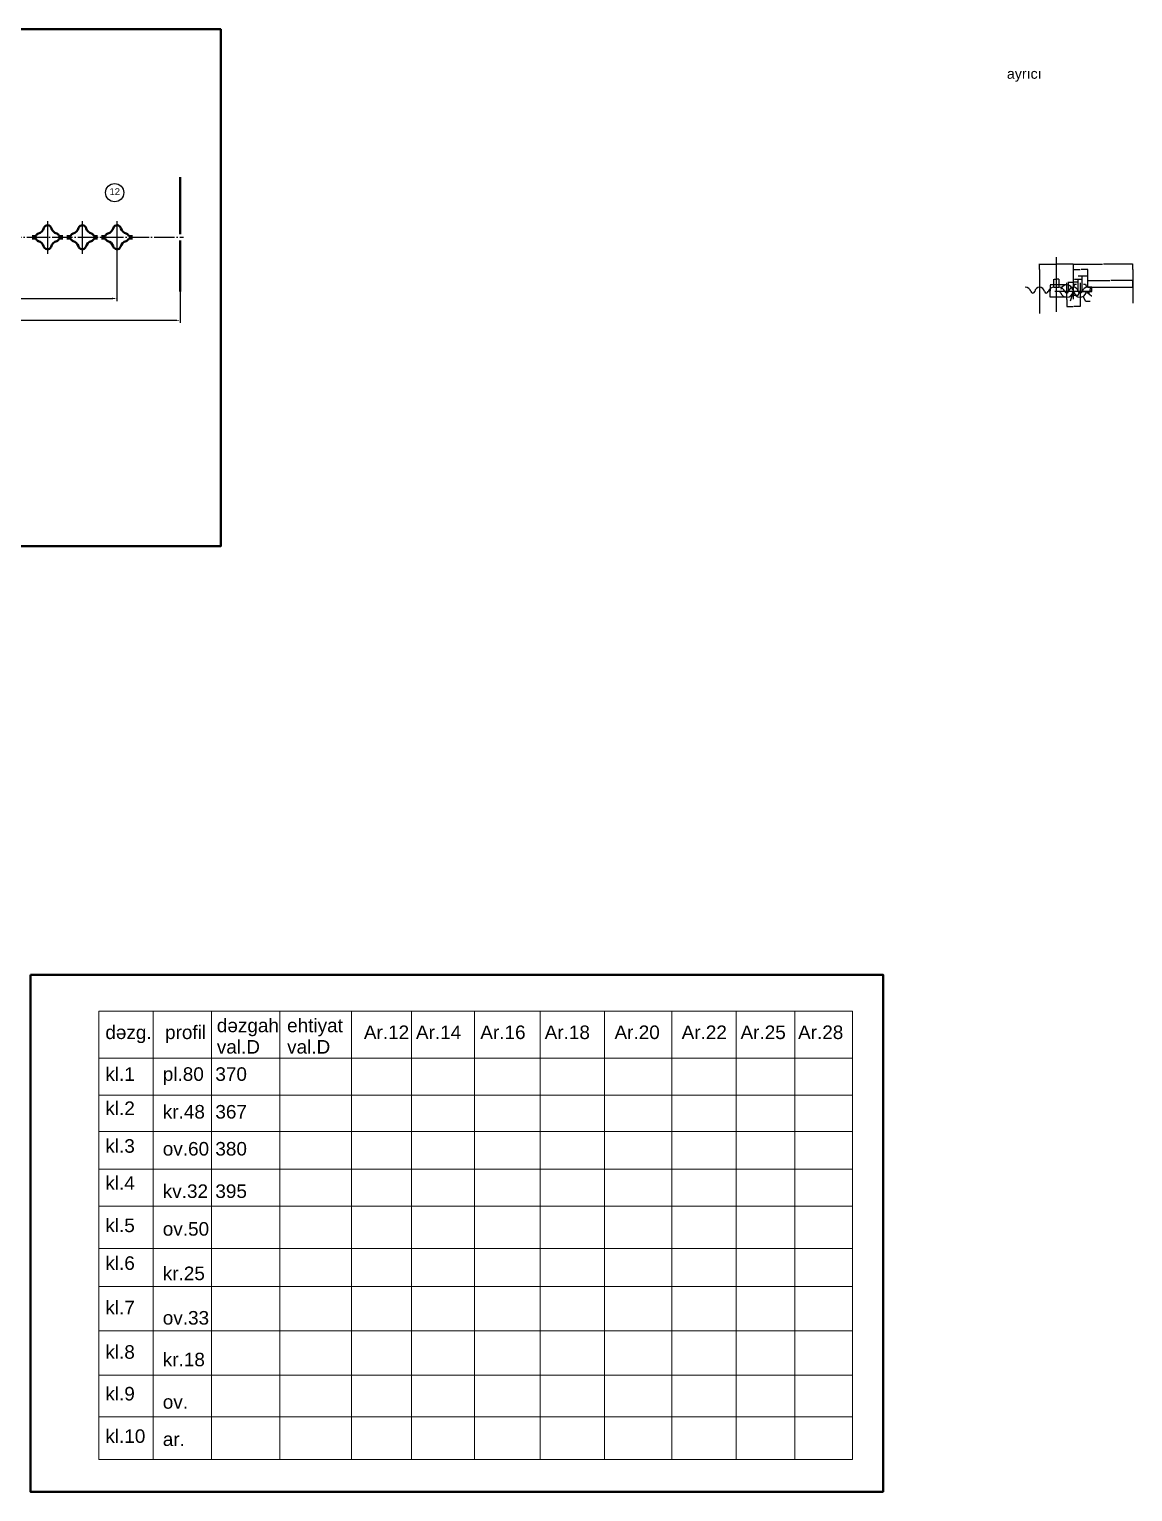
# Model space of a CAD drawing. Header units: millimetres. Extents: x 1526 to 31626, y -4643 to 9189.
# Drawn here: x 10636 to 11939, y -2613 to -886 of the extents above; entities that cross this region are included whole.
import ezdxf

# ---------------------------------------------------------------- set-up
doc = ezdxf.new("R2010")
doc.units = ezdxf.units.MM
doc.linetypes.add('ACAD_ISO04W100', pattern=[30, 24, -3, 0, -3])
for name, color, linetype, lineweight in [('Main', 1, 'Continuous', 40), ('Quota', 3, 'Continuous', 40), ('осевые', 1, 'ACAD_ISO04W100', 25), ('тонкая', 7, 'Continuous', 20), ('тонкий', 7, 'Continuous', 20)]:
    doc.layers.add(name, color=color, linetype=linetype, lineweight=lineweight)
doc.layers.add('осевая', color=4, linetype='Continuous')
doc.styles.add('s1v4', font='arial.ttf', dxfattribs={"height": 4})
doc.styles.add('s4v4', font='arial.ttf', dxfattribs={"height": 16})
doc.styles.get("Standard").update_dxf_attribs({"font": 'arial.ttf'})
doc.dimstyles.new('s2v4', dxfattribs={"dimtxt": 8, "dimasz": 6, "dimexe": 3, "dimexo": 0, "dimgap": 1.5, "dimtad": 1, "dimtxsty": 'Standard', "dimcen": 2.5, "dimadec": 0, "dimazin": 0, "dimtfac": 1, "dimtmove": 0, "dimatfit": 3, "dimfxl": 1, "dimarcsym": 0})
doc.dimstyles.get("Standard").update_dxf_attribs({"dimtxt": 0.18, "dimasz": 0.18, "dimexe": 0.18, "dimexo": 0.0625, "dimgap": 0.09, "dimtad": 0, "dimtih": 1, "dimtoh": 1, "dimdec": 4, "dimzin": 0, "dimdsep": 46, "dimtxsty": 'Standard', "dimcen": 0.09, "dimadec": 0, "dimazin": 0, "dimtfac": 1, "dimtdec": 4, "dimtofl": 0, "dimtmove": 0, "dimatfit": 3, "dimfxl": 1, "dimtolj": 1, "dimtzin": 0, "dimarcsym": 0})

# ---------------------------------------------------------------- blocks, each defined once
blk = doc.blocks.new('*D1527')
at = {"layer": 'Defpoints', "color": 0, "transparency": 16777216}
for p in [(10739.9, -1151.4), (10288.9, -1203.2), (10739.9, -1203.9)]:
    blk.add_point(p, dxfattribs=at)
at = {"layer": 'тонкий', "color": 0, "lineweight": -2, "transparency": 16777216}
for p, q in [((10739.9, -1151.4), (10739.9, -1206.9)), ((10288.9, -1203.2), (10288.9, -1206.9)), ((10294.9, -1203.9), (10733.9, -1203.9))]:
    blk.add_line(p, q, dxfattribs=at)
at = {"layer": 'тонкий', "color": 0, "transparency": 16777216}
for points in [[(10294.9, -1202.9), (10294.9, -1204.9), (10288.9, -1203.9)], [(10733.9, -1202.9), (10733.9, -1204.9), (10739.9, -1203.9)]]:
    blk.add_solid(points, dxfattribs=at)
at = {"layer": 'тонкий', "color": 0, "transparency": 16777216, "insert": (10514.4, -1198.3), "char_height": 8, "attachment_point": 5}
blk.add_mtext('11x41=451', dxfattribs=at)
blk = doc.blocks.new('*D1528')
at = {"layer": 'Defpoints', "color": 0, "transparency": 16777216}
for p in [(10214.4, -1206.9), (10814.4, -1195.6), (10214.4, -1229.7)]:
    blk.add_point(p, dxfattribs=at)
at = {"layer": 'тонкий', "color": 0, "lineweight": -2, "transparency": 16777216}
for p, q in [((10214.4, -1206.9), (10214.4, -1232.7)), ((10814.4, -1195.6), (10814.4, -1232.7)), ((10808.4, -1229.7), (10220.4, -1229.7))]:
    blk.add_line(p, q, dxfattribs=at)
at = {"layer": 'тонкий', "color": 0, "transparency": 16777216}
for points in [[(10220.4, -1228.7), (10220.4, -1230.7), (10214.4, -1229.7)], [(10808.4, -1228.7), (10808.4, -1230.7), (10814.4, -1229.7)]]:
    blk.add_solid(points, dxfattribs=at)
at = {"layer": 'тонкий', "color": 0, "transparency": 16777216, "insert": (10514.4, -1224.1), "char_height": 8, "attachment_point": 5}
blk.add_mtext('600', dxfattribs=at)
blk = doc.blocks.new('*D1534')
at = {"color": 0, "lineweight": -2, "transparency": 16777216}
for p, q in [((11860.8, -1187.8), (11841.5, -1187.8)), ((11841.6, -1188), (11841.6, -1195)), ((11860.8, -1202.4), (11841.5, -1202.4)), ((11841.6, -1202.3), (11841.6, -1195.3))]:
    blk.add_line(p, q, dxfattribs=at)
at = {"color": 0, "transparency": 16777216}
for points in [[(11841.6, -1188), (11841.7, -1188), (11841.6, -1187.8)], [(11841.6, -1202.3), (11841.7, -1202.3), (11841.6, -1202.4)]]:
    blk.add_solid(points, dxfattribs=at)
at = {"layer": 'Defpoints', "color": 0, "transparency": 16777216}
for p in [(11860.9, -1187.8), (11841.6, -1202.4), (11860.9, -1202.4)]:
    blk.add_point(p, dxfattribs=at)
at = {"color": 0, "transparency": 16777216, "insert": (11841.6, -1195.1), "char_height": 0.18, "attachment_point": 5}
blk.add_mtext('\\A1;14.6000', dxfattribs=at)
blk = doc.blocks.new('*D1535')
at = {"color": 0, "lineweight": -2, "transparency": 16777216}
for p, q in [((11876.8, -1195.1), (11877, -1195.1)), ((11876.9, -1195.2), (11876.9, -1195)), ((11883.5, -1207.5), (11880.4, -1201.7)), ((11888.7, -1207.5), (11883.5, -1207.5))]:
    blk.add_line(p, q, dxfattribs=at)
at = {"color": 0, "transparency": 16777216}
blk.add_solid([(11880.4, -1201.7), (11880.4, -1201.8), (11880.3, -1201.6)], dxfattribs=at)
at = {"layer": 'Defpoints', "color": 0, "transparency": 16777216}
for p in [(11876.9, -1195.1), (11880.3, -1201.6)]:
    blk.add_point(p, dxfattribs=at)
at = {"color": 0, "transparency": 16777216, "insert": (11889.3, -1207.5), "char_height": 0.18, "attachment_point": 5}
blk.add_mtext('\\A1;R7.3000', dxfattribs=at)
blk = doc.blocks.new('*D1536')
at = {"color": 0, "lineweight": -2, "transparency": 16777216}
for p, q in [((11890.2, -1201), (11884.4, -1196.5)), ((11890.4, -1201), (11890.2, -1201))]:
    blk.add_line(p, q, dxfattribs=at)
at = {"color": 0, "transparency": 16777216}
blk.add_solid([(11884.4, -1196.5), (11884.4, -1196.6), (11884.2, -1196.4)], dxfattribs=at)
at = {"layer": 'Defpoints', "color": 0, "transparency": 16777216}
for p in [(11884.2, -1196.4), (11885.8, -1197.6)]:
    blk.add_point(p, dxfattribs=at)
at = {"color": 0, "transparency": 16777216, "insert": (11891, -1201), "char_height": 0.18, "attachment_point": 5}
blk.add_mtext('\\A1;R2.0000', dxfattribs=at)
blk = doc.blocks.new('*D1537')
at = {"color": 0, "lineweight": -2, "transparency": 16777216}
for p, q in [((11865.3, -1206.5), (11865.4, -1206.5)), ((11865.4, -1206.5), (11869.1, -1195.9))]:
    blk.add_line(p, q, dxfattribs=at)
at = {"color": 0, "transparency": 16777216}
blk.add_solid([(11869.1, -1195.9), (11869.1, -1195.9), (11869.1, -1195.7)], dxfattribs=at)
at = {"layer": 'Defpoints', "color": 0, "transparency": 16777216}
for p in [(11868.9, -1196.5), (11869.1, -1195.7)]:
    blk.add_point(p, dxfattribs=at)
at = {"color": 0, "transparency": 16777216, "insert": (11864.7, -1206.5), "char_height": 0.18, "attachment_point": 5}
blk.add_mtext('\\A1;R0.8100', dxfattribs=at)
blk = doc.blocks.new('*D1538')
at = {"color": 0, "lineweight": -2, "transparency": 16777216}
for p, q in [((11879.1, -1177.4), (11874.3, -1177.4)), ((11879.1, -1195.7), (11879.1, -1177.3)), ((11885.7, -1177.4), (11879.3, -1177.4)), ((11885.8, -1190.6), (11885.8, -1177.3))]:
    blk.add_line(p, q, dxfattribs=at)
at = {"color": 0, "transparency": 16777216}
for points in [[(11879.3, -1177.4), (11879.3, -1177.5), (11879.1, -1177.4)], [(11885.7, -1177.4), (11885.7, -1177.5), (11885.8, -1177.4)]]:
    blk.add_solid(points, dxfattribs=at)
at = {"layer": 'Defpoints', "color": 0, "transparency": 16777216}
for p in [(11879.1, -1177.4), (11885.8, -1190.6), (11879.1, -1195.8)]:
    blk.add_point(p, dxfattribs=at)
at = {"color": 0, "transparency": 16777216, "insert": (11873.8, -1177.4), "char_height": 0.18, "attachment_point": 5}
blk.add_mtext('\\A1;6.7423', dxfattribs=at)
blk = doc.blocks.new('*D1539')
at = {"color": 0, "lineweight": -2, "transparency": 16777216}
for p, q in [((11885.9, -1190.6), (11888.7, -1190.6)), ((11888.5, -1190.8), (11888.5, -1193)), ((11879.2, -1195.8), (11888.7, -1195.8)), ((11888.5, -1195.6), (11888.5, -1193.4))]:
    blk.add_line(p, q, dxfattribs=at)
at = {"color": 0, "transparency": 16777216}
for points in [[(11888.4, -1190.8), (11888.5, -1190.8), (11888.5, -1190.6)], [(11888.4, -1195.6), (11888.5, -1195.6), (11888.5, -1195.8)]]:
    blk.add_solid(points, dxfattribs=at)
at = {"layer": 'Defpoints', "color": 0, "transparency": 16777216}
for p in [(11885.8, -1190.6), (11879.1, -1195.8), (11888.5, -1195.8)]:
    blk.add_point(p, dxfattribs=at)
at = {"color": 0, "transparency": 16777216, "insert": (11888.5, -1193.2), "char_height": 0.18, "attachment_point": 5}
blk.add_mtext('\\A1;5.1183', dxfattribs=at)
blk = doc.blocks.new('*D1540')
at = {"color": 0, "lineweight": -2, "transparency": 16777216}
for p, q in [((11874.6, -1181.4), (11870.1, -1181.4)), ((11874.6, -1195.5), (11874.6, -1181.2)), ((11878.9, -1181.4), (11874.8, -1181.4)), ((11879.1, -1195.7), (11879.1, -1181.2))]:
    blk.add_line(p, q, dxfattribs=at)
at = {"color": 0, "transparency": 16777216}
for points in [[(11874.8, -1181.4), (11874.8, -1181.4), (11874.6, -1181.4)], [(11878.9, -1181.4), (11878.9, -1181.4), (11879.1, -1181.4)]]:
    blk.add_solid(points, dxfattribs=at)
at = {"layer": 'Defpoints', "color": 0, "transparency": 16777216}
for p in [(11874.6, -1181.4), (11874.6, -1195.5), (11879.1, -1195.8)]:
    blk.add_point(p, dxfattribs=at)
at = {"color": 0, "transparency": 16777216, "insert": (11869.7, -1181.4), "char_height": 0.18, "attachment_point": 5}
blk.add_mtext('\\A1;4.4841', dxfattribs=at)
blk = doc.blocks.new('*D1541')
at = {"color": 0, "lineweight": -2, "transparency": 16777216}
for p, q in [((11874.7, -1195.5), (11887.4, -1195.5)), ((11879.2, -1195.8), (11887.4, -1195.8)), ((11887.2, -1198.5), (11887, -1198.5)), ((11887.2, -1195.3), (11887.2, -1195.2)), ((11887.2, -1195.9), (11887.2, -1198.5))]:
    blk.add_line(p, q, dxfattribs=at)
at = {"color": 0, "transparency": 16777216}
for points in [[(11887.1, -1195.3), (11887.2, -1195.3), (11887.2, -1195.5)], [(11887.1, -1195.9), (11887.2, -1195.9), (11887.2, -1195.8)]]:
    blk.add_solid(points, dxfattribs=at)
at = {"layer": 'Defpoints', "color": 0, "transparency": 16777216}
for p in [(11874.6, -1195.5), (11879.1, -1195.8), (11887.2, -1195.5)]:
    blk.add_point(p, dxfattribs=at)
at = {"color": 0, "transparency": 16777216, "insert": (11886.5, -1198.5), "char_height": 0.18, "attachment_point": 5}
blk.add_mtext('\\A1;0.2407', dxfattribs=at)
blk = doc.blocks.new('*D1542')
at = {"color": 0, "lineweight": -2, "transparency": 16777216}
for p, q in [((11863.2, -1195.5), (11863.2, -1184.3)), ((11863.3, -1184.5), (11868.4, -1184.5)), ((11874.4, -1184.5), (11869.4, -1184.5)), ((11874.6, -1195.5), (11874.6, -1184.3))]:
    blk.add_line(p, q, dxfattribs=at)
at = {"color": 0, "transparency": 16777216}
for points in [[(11863.3, -1184.4), (11863.3, -1184.5), (11863.2, -1184.5)], [(11874.4, -1184.4), (11874.4, -1184.5), (11874.6, -1184.5)]]:
    blk.add_solid(points, dxfattribs=at)
at = {"layer": 'Defpoints', "color": 0, "transparency": 16777216}
for p in [(11863.2, -1184.5), (11863.2, -1195.5), (11874.6, -1195.5)]:
    blk.add_point(p, dxfattribs=at)
at = {"color": 0, "transparency": 16777216, "insert": (11868.9, -1184.5), "char_height": 0.18, "attachment_point": 5}
blk.add_mtext('\\A1;11.4624', dxfattribs=at)
blk = doc.blocks.new('*D1543')
at = {"color": 0, "lineweight": -2, "transparency": 16777216}
for p, q in [((11868.9, -1185.5), (11868.9, -1169.6)), ((11869.1, -1169.7), (11876.8, -1169.7)), ((11885.7, -1169.7), (11877.9, -1169.7)), ((11885.8, -1190.6), (11885.8, -1169.6))]:
    blk.add_line(p, q, dxfattribs=at)
at = {"color": 0, "transparency": 16777216}
for points in [[(11869.1, -1169.7), (11869.1, -1169.8), (11868.9, -1169.7)], [(11885.7, -1169.7), (11885.7, -1169.8), (11885.8, -1169.7)]]:
    blk.add_solid(points, dxfattribs=at)
at = {"layer": 'Defpoints', "color": 0, "transparency": 16777216}
for p in [(11885.8, -1169.7), (11868.9, -1185.6), (11885.8, -1190.6)]:
    blk.add_point(p, dxfattribs=at)
at = {"color": 0, "transparency": 16777216, "insert": (11877.4, -1169.7), "char_height": 0.18, "attachment_point": 5}
blk.add_mtext('\\A1;16.9577', dxfattribs=at)
blk = doc.blocks.new('*D1544')
at = {"color": 0, "lineweight": -2, "transparency": 16777216}
for p, q in [((11880.9, -1186.8), (11883.3, -1186.8)), ((11883.3, -1186.8), (11884.2, -1190.6)), ((11885.7, -1197.6), (11885.9, -1197.6)), ((11885.8, -1197.7), (11885.8, -1197.5))]:
    blk.add_line(p, q, dxfattribs=at)
at = {"color": 0, "transparency": 16777216}
blk.add_solid([(11884.2, -1190.6), (11884.2, -1190.7), (11884.2, -1190.8)], dxfattribs=at)
at = {"layer": 'Defpoints', "color": 0, "transparency": 16777216}
for p in [(11884.2, -1190.8), (11885.8, -1197.6)]:
    blk.add_point(p, dxfattribs=at)
at = {"color": 0, "transparency": 16777216, "insert": (11880.4, -1186.8), "char_height": 0.18, "attachment_point": 5}
blk.add_mtext('\\A1;R7.0000', dxfattribs=at)
blk = doc.blocks.new('*D1545')
at = {"color": 0, "lineweight": -2, "transparency": 16777216}
for p, q in [((11869.2, -1199.9), (11874.4, -1199.9)), ((11874.4, -1199.9), (11875.7, -1197.3)), ((11876.8, -1195.1), (11877, -1195.1)), ((11876.9, -1195.2), (11876.9, -1195))]:
    blk.add_line(p, q, dxfattribs=at)
at = {"color": 0, "transparency": 16777216}
blk.add_solid([(11875.7, -1197.3), (11875.8, -1197.3), (11875.8, -1197.2)], dxfattribs=at)
at = {"layer": 'Defpoints', "color": 0, "transparency": 16777216}
for p in [(11875.8, -1197.2), (11876.9, -1195.1)]:
    blk.add_point(p, dxfattribs=at)
at = {"color": 0, "transparency": 16777216, "insert": (11868.6, -1199.9), "char_height": 0.18, "attachment_point": 5}
blk.add_mtext('\\A1;R2.3000', dxfattribs=at)
blk = doc.blocks.new('*D1546')
at = {"color": 0, "lineweight": -2, "transparency": 16777216}
for p, q in [((11869.9, -1187.3), (11869.5, -1190.5)), ((11872.3, -1187.3), (11869.9, -1187.3)), ((11868.8, -1196.5), (11869, -1196.5)), ((11868.9, -1196.6), (11868.9, -1196.4))]:
    blk.add_line(p, q, dxfattribs=at)
at = {"color": 0, "transparency": 16777216}
blk.add_solid([(11869.5, -1190.5), (11869.6, -1190.5), (11869.5, -1190.7)], dxfattribs=at)
at = {"layer": 'Defpoints', "color": 0, "transparency": 16777216}
for p in [(11869.5, -1190.7), (11868.9, -1196.5)]:
    blk.add_point(p, dxfattribs=at)
at = {"color": 0, "transparency": 16777216, "insert": (11872.8, -1187.3), "char_height": 0.18, "attachment_point": 5}
blk.add_mtext('\\A1;R5.8100', dxfattribs=at)
blk = doc.blocks.new('*D1547')
at = {"color": 0, "lineweight": -2, "transparency": 16777216}
for p, q in [((11860.9, -1205.1), (11860.9, -1213.4)), ((11876.9, -1204.5), (11876.9, -1213.4)), ((11861.1, -1213.2), (11868.4, -1213.2)), ((11876.7, -1213.2), (11869.4, -1213.2))]:
    blk.add_line(p, q, dxfattribs=at)
at = {"color": 0, "transparency": 16777216}
for points in [[(11861.1, -1213.2), (11861.1, -1213.2), (11860.9, -1213.2)], [(11876.7, -1213.2), (11876.7, -1213.2), (11876.9, -1213.2)]]:
    blk.add_solid(points, dxfattribs=at)
at = {"layer": 'Defpoints', "color": 0, "transparency": 16777216}
for p in [(11860.9, -1205.1), (11876.9, -1204.4), (11876.9, -1213.2)]:
    blk.add_point(p, dxfattribs=at)
at = {"color": 0, "transparency": 16777216, "insert": (11868.9, -1213.2), "char_height": 0.18, "attachment_point": 5}
blk.add_mtext('\\A1;16.0000', dxfattribs=at)
blk = doc.blocks.new('*D1548')
at = {"color": 0, "lineweight": -2, "transparency": 16777216}
for p, q in [((11885.8, -1190.6), (11885.8, -1182.3)), ((11886, -1182.5), (11911.8, -1182.5)), ((11938.7, -1182.5), (11912.9, -1182.5)), ((11938.9, -1190.6), (11938.9, -1182.3))]:
    blk.add_line(p, q, dxfattribs=at)
at = {"color": 0, "transparency": 16777216}
for points in [[(11886, -1182.5), (11886, -1182.5), (11885.8, -1182.5)], [(11938.7, -1182.5), (11938.7, -1182.5), (11938.9, -1182.5)]]:
    blk.add_solid(points, dxfattribs=at)
at = {"layer": 'Defpoints', "color": 0, "transparency": 16777216}
for p in [(11885.8, -1190.6), (11938.9, -1182.5), (11938.9, -1190.6)]:
    blk.add_point(p, dxfattribs=at)
at = {"color": 0, "transparency": 16777216, "insert": (11912.4, -1182.5), "char_height": 0.18, "attachment_point": 5}
blk.add_mtext('\\A1;53.0423', dxfattribs=at)
blk = doc.blocks.new('*D1549')
at = {"color": 0, "lineweight": -2, "transparency": 16777216}
for p, q in [((11828.9, -1169.5), (11828.9, -1163.1)), ((11829.1, -1163.2), (11848.3, -1163.2)), ((11868.7, -1163.2), (11849.4, -1163.2)), ((11868.9, -1169.5), (11868.9, -1163.1))]:
    blk.add_line(p, q, dxfattribs=at)
at = {"color": 0, "transparency": 16777216}
for points in [[(11829.1, -1163.2), (11829.1, -1163.3), (11828.9, -1163.2)], [(11868.7, -1163.2), (11868.7, -1163.3), (11868.9, -1163.2)]]:
    blk.add_solid(points, dxfattribs=at)
at = {"layer": 'Defpoints', "color": 0, "transparency": 16777216}
for p in [(11828.9, -1169.6), (11868.9, -1163.2), (11868.9, -1169.6)]:
    blk.add_point(p, dxfattribs=at)
at = {"color": 0, "transparency": 16777216, "insert": (11848.9, -1163.2), "char_height": 0.18, "attachment_point": 5}
blk.add_mtext('\\A1;40.0000', dxfattribs=at)
blk = doc.blocks.new('*D1550')
at = {"color": 0, "lineweight": -2, "transparency": 16777216}
for p, q in [((11868.9, -1163.1), (11868.9, -1163.5)), ((11869.1, -1163.3), (11903.3, -1163.3)), ((11938.7, -1163.3), (11904.4, -1163.3)), ((11938.9, -1169.5), (11938.9, -1163.1))]:
    blk.add_line(p, q, dxfattribs=at)
at = {"color": 0, "transparency": 16777216}
for points in [[(11869.1, -1163.3), (11869.1, -1163.3), (11868.9, -1163.3)], [(11938.7, -1163.3), (11938.7, -1163.3), (11938.9, -1163.3)]]:
    blk.add_solid(points, dxfattribs=at)
at = {"layer": 'Defpoints', "color": 0, "transparency": 16777216}
for p in [(11868.9, -1163.1), (11938.9, -1163.3), (11938.9, -1169.6)]:
    blk.add_point(p, dxfattribs=at)
at = {"color": 0, "transparency": 16777216, "insert": (11903.9, -1163.3), "char_height": 0.18, "attachment_point": 5}
blk.add_mtext('\\A1;70.0000', dxfattribs=at)
blk = doc.blocks.new('*D1551')
at = {"color": 0, "lineweight": -2, "transparency": 16777216}
for p, q in [((11845.8, -1190.6), (11845.8, -1181)), ((11846, -1181.2), (11848.4, -1181.2)), ((11851.7, -1181.2), (11849.3, -1181.2)), ((11851.9, -1190.6), (11851.9, -1181))]:
    blk.add_line(p, q, dxfattribs=at)
at = {"color": 0, "transparency": 16777216}
for points in [[(11846, -1181.2), (11846, -1181.2), (11845.8, -1181.2)], [(11851.7, -1181.2), (11851.7, -1181.2), (11851.9, -1181.2)]]:
    blk.add_solid(points, dxfattribs=at)
at = {"layer": 'Defpoints', "color": 0, "transparency": 16777216}
for p in [(11845.8, -1190.6), (11851.9, -1181.2), (11851.9, -1190.6)]:
    blk.add_point(p, dxfattribs=at)
at = {"color": 0, "transparency": 16777216, "insert": (11848.9, -1181.2), "char_height": 0.18, "attachment_point": 5}
blk.add_mtext('\\A1;6.0846', dxfattribs=at)

msp = doc.modelspace()

# ---------------------------------------------------------------- linework, layer by layer
at = {"lineweight": 40}
for p, q in [((10814.37573, -1127.92902), (10814.37573, -1060.77823)), ((10814.37573, -1135.32902), (10814.37573, -1195.58547))]:
    msp.add_line(p, q, dxfattribs=at)
for p, q in [((11848.88197, -1219.71008), (11848.88197, -1155.20317)), ((11828.88197, -1169.55265), (11828.88197, -1221.46802)), ((11938.88197, -1169.55265), (11938.88197, -1209.27617)), ((11860.88197, -1185.59202), (11860.88197, -1205.05629)), ((11868.88197, -1204.68565), (11868.88197, -1185.59202)), ((11876.88197, -1185.59202), (11876.88197, -1204.44827)), ((11885.83965, -1190.63884), (11938.88197, -1190.63884)), ((11890.77201, -1195.63884), (11890.77201, -1190.63884)), ((11848.72139, -1195.13884), (11889.04254, -1195.13884)), ((11889.04254, -1194.63884), (11889.04254, -1195.63884))]:
    msp.add_line(p, q)
at = {"color": 3}
for p, q in [((11845.83965, -1190.63884), (11851.92429, -1190.63884)), ((11890.77201, -1190.63884), (11885.83965, -1190.63884))]:
    msp.add_line(p, q, dxfattribs=at)
at = {"color": 1}
for p, q in [((11851.92429, -1195.63884), (11846.99193, -1195.63884)), ((11885.83965, -1195.63884), (11890.77201, -1195.63884))]:
    msp.add_line(p, q, dxfattribs=at)
msp.add_circle((10737.23116, -1078.95157), 10.75362)
at = {"color": 3}
for centre, radius, start, end in [((11811.92429, -1197.63884), 7, 15.59389574, 90), ((11828.88197, -1196.47004), 5.81, 9.4474728, 170.5525272), ((11845.83965, -1197.63884), 7, 90, 164.40610426), ((11851.92429, -1197.63884), 7, 15.59389574, 90), ((11868.88197, -1196.47004), 5.81, 9.4474728, 170.5525272), ((11885.83965, -1197.63884), 7, 90, 164.40610426), ((11820.88197, -1195.13884), 2.3, 195.59389574, 350.5525272), ((11836.88197, -1195.13884), 2.3, 189.4474728, 344.40610426), ((11860.88197, -1195.13884), 2.3, 195.59389574, 350.5525272), ((11876.88197, -1195.13884), 2.3, 189.4474728, 344.40610426)]:
    msp.add_arc(centre, radius, start, end, dxfattribs=at)
msp.add_arc((11860.88197, -1195.13884), 7.3, 9.4474728, 164.40610426)
at = {"color": 1}
for centre, radius, start, end in [((11851.92429, -1197.63884), 2, 15.59389574, 90), ((11860.88197, -1195.13884), 7.3, 195.59389574, 350.5525272), ((11868.88197, -1196.47004), 0.81, 9.4474728, 170.5525272), ((11876.88197, -1195.13884), 7.3, 189.4474728, 344.40610426), ((11885.83965, -1197.63884), 2, 90, 164.40610426)]:
    msp.add_arc(centre, radius, start, end, dxfattribs=at)
at = {"layer": 'Main'}
for p, q in [((10643.05094, -1130.37902), (10639.74578, -1130.37902)), ((10643.05094, -1132.87902), (10639.74578, -1132.87902)), ((10672.76051, -1130.37902), (10676.06568, -1130.37902)), ((10672.76051, -1132.87902), (10676.06568, -1132.87902)), ((10684.05094, -1130.37902), (10680.74578, -1130.37902)), ((10684.05094, -1132.87902), (10680.74578, -1132.87902)), ((10713.76051, -1130.37902), (10717.06568, -1130.37902)), ((10713.76051, -1132.87902), (10717.06568, -1132.87902)), ((10725.05094, -1130.37902), (10721.74578, -1130.37902)), ((10725.05094, -1132.87902), (10721.74578, -1132.87902)), ((10754.76051, -1130.37902), (10758.06568, -1130.37902)), ((10754.76051, -1132.87902), (10758.06568, -1132.87902))]:
    msp.add_line(p, q, dxfattribs=at)
for centre, radius, start, end in [((10644.15049, -1117.87378), 9.8, 287.32809989, 344.76274995), ((10657.92463, -1122.03344), 4.6, 10.03682726, 159.8572414), ((10671.66097, -1117.87378), 9.8, 200.03838763, 252.67190011), ((10685.15049, -1117.87378), 9.8, 287.32809989, 344.76274995), ((10698.92463, -1122.03344), 4.6, 10.03682726, 159.8572414), ((10712.66097, -1117.87378), 9.8, 200.03838763, 252.67190011), ((10726.15049, -1117.87378), 9.8, 287.32809989, 344.76274995), ((10739.92463, -1122.03344), 4.6, 10.03682726, 159.8572414), ((10753.66097, -1117.87378), 9.8, 200.03838763, 252.67190011), ((10643.05094, -1128.87902), 1.5, 270, 333.54085061), ((10643.05094, -1134.37902), 1.5, 26.45914939, 90), ((10648.51198, -1131.59693), 4.6, 108.27728198, 153.54085061), ((10648.51198, -1131.6611), 4.6, 206.45914939, 251.72271802), ((10644.08632, -1145.38426), 9.8, 19.62255706, 72.61847616), ((10671.66097, -1145.38426), 9.8, 107.38152384, 164.76274995), ((10667.29948, -1131.59693), 4.6, 26.45914939, 71.72271802), ((10667.29948, -1131.6611), 4.6, 288.27728198, 333.54085061), ((10672.76051, -1128.87902), 1.5, 206.45914939, 270), ((10672.76051, -1134.37902), 1.5, 90, 153.54085061), ((10684.05094, -1128.87902), 1.5, 270, 333.54085061), ((10684.05094, -1134.37902), 1.5, 26.45914939, 90), ((10689.51198, -1131.59693), 4.6, 108.27728198, 153.54085061), ((10689.51198, -1131.6611), 4.6, 206.45914939, 251.72271802), ((10685.08632, -1145.38426), 9.8, 19.62255706, 72.61847616), ((10712.66097, -1145.38426), 9.8, 107.38152384, 164.76274995), ((10708.29948, -1131.59693), 4.6, 26.45914939, 71.72271802), ((10708.29948, -1131.6611), 4.6, 288.27728198, 333.54085061), ((10713.76051, -1128.87902), 1.5, 206.45914939, 270), ((10713.76051, -1134.37902), 1.5, 90, 153.54085061), ((10725.05094, -1128.87902), 1.5, 270, 333.54085061), ((10725.05094, -1134.37902), 1.5, 26.45914939, 90), ((10730.51198, -1131.59693), 4.6, 108.27728198, 153.54085061), ((10730.51198, -1131.6611), 4.6, 206.45914939, 251.72271802), ((10726.08632, -1145.38426), 9.8, 19.62255706, 72.61847616), ((10753.66097, -1145.38426), 9.8, 107.38152384, 164.76274995), ((10749.29948, -1131.59693), 4.6, 26.45914939, 71.72271802), ((10749.29948, -1131.6611), 4.6, 288.27728198, 333.54085061), ((10754.76051, -1128.87902), 1.5, 206.45914939, 270), ((10754.76051, -1134.37902), 1.5, 90, 153.54085061), ((10657.86306, -1141.18715), 4.63529, 191.27206883, 339.52380094), ((10698.86306, -1141.18715), 4.63529, 191.27206883, 339.52380094), ((10739.86306, -1141.18715), 4.63529, 191.27206883, 339.52380094)]:
    msp.add_arc(centre, radius, start, end, dxfattribs=at)
at = {"layer": 'Quota'}
for points in [[(9855.8718, -886.00171), (10862.38119, -886.00171), (10862.38119, -1496.38731), (9855.8718, -1496.38731)], [(10637.63046, -2002.46878), (11644.13985, -2002.46878), (11644.13985, -2612.85439), (10637.63046, -2612.85439)]]:
    msp.add_lwpolyline(points, close=True, dxfattribs=at)
at = {"layer": 'осевая'}
for p, q in [((10657.87364, -1112.65508), (10657.87364, -1151.3675)), ((10698.87364, -1112.65508), (10698.87364, -1151.3675)), ((10739.87364, -1112.65508), (10739.87364, -1151.3675))]:
    msp.add_line(p, q, dxfattribs=at)
at = {"layer": 'осевые'}
msp.add_line((10212.01358, -1131.62902), (10818.60325, -1131.62902), dxfattribs=at)
at = {"layer": 'тонкая'}
for p, q in [((10673.2307, -1130.37902), (10672.60428, -1130.37902)), ((10714.2307, -1130.37902), (10713.60428, -1130.37902)), ((10755.2307, -1130.37902), (10754.60428, -1130.37902)), ((10718.28248, -2045.31579), (10718.28248, -2574.64974)), ((10718.28248, -2045.31579), (11608.04599, -2045.31579)), ((10782.66146, -2045.31579), (10782.66146, -2574.64974)), ((10851.48435, -2045.31579), (10851.48435, -2574.64974)), ((10932.24733, -2045.31579), (10932.24733, -2574.64974)), ((11016.65672, -2045.31579), (11016.65672, -2574.64974)), ((11087.47395, -2045.31579), (11087.47395, -2574.64974)), ((11161.84137, -2045.31579), (11161.84137, -2574.64974)), ((11239.44214, -2045.31579), (11239.44214, -2574.64974)), ((11315.42633, -2045.31579), (11315.42633, -2574.64974)), ((11394.64377, -2045.31579), (11394.64377, -2574.64974)), ((11470.62787, -2045.31579), (11470.62787, -2574.64974)), ((11540.14527, -2045.31579), (11540.14527, -2574.64974)), ((11608.04599, -2045.31579), (11608.04599, -2574.64974)), ((10718.28248, -2101.04534), (11608.04599, -2101.04534)), ((10718.28248, -2144.67005), (11608.04599, -2144.67005)), ((10718.28248, -2187.54918), (11608.04599, -2187.54918)), ((10718.28248, -2232.06176), (11608.04599, -2232.06176)), ((10718.28248, -2275.73983), (11608.04599, -2275.73983)), ((10718.28248, -2325.82742), (11608.04599, -2325.82742)), ((10718.28248, -2370.34), (11608.04599, -2370.34)), ((10718.28248, -2422.8957), (11608.04599, -2422.8957)), ((10718.28248, -2475.32692), (11608.04599, -2475.32692)), ((10718.28248, -2524.56209), (11608.04599, -2524.56209)), ((10718.28248, -2574.64974), (11608.04599, -2574.64974))]:
    msp.add_line(p, q, dxfattribs=at)

# ---------------------------------------------------------------- texts
at = {"insert": (10737.22918, -1077.7457), "char_height": 8, "attachment_point": 5}
msp.add_mtext('12', dxfattribs=at)
at = {"layer": 'тонкая', "style": 's4v4'}
for s, p in [('dəzgah', (10857.74578, -2070.2528)), ('ehtiyat', (10940.70299, -2070.2528)), ('dəzg.', (10726.16935, -2078.34141)), ('profil', (10796.63103, -2078.34141)), ('Ar.12', (11031.33937, -2078.34141)), ('Ar.14', (11092.7733, -2078.34141)), ('Ar.16', (11168.7574, -2078.34141)), ('Ar.18', (11244.74158, -2078.34141)), ('Ar.20', (11327.19238, -2078.34141)), ('Ar.22', (11406.40992, -2078.34141)), ('Ar.25', (11475.92731, -2078.34141)), ('Ar.28', (11543.82794, -2078.34141)), ('val.D', (10857.74578, -2095.52972)), ('val.D', (10940.70299, -2095.52972)), ('kl.1', (10726.16935, -2127.68342)), ('pl.80', (10793.95902, -2127.68342)), ('370', (10856.00382, -2127.68342)), ('kl.2', (10726.16935, -2168.05415)), ('kr.48', (10793.95902, -2172.19599)), ('367', (10856.00382, -2172.19599)), ('kl.3', (10726.16935, -2212.56672)), ('ov.60', (10793.95902, -2215.87407)), ('380', (10856.00382, -2215.87407)), ('kl.4', (10726.16935, -2256.24479)), ('kv.32', (10793.95902, -2265.96166)), ('395', (10856.00382, -2265.96166)), ('kl.5', (10726.16935, -2306.33238)), ('ov.50', (10793.95902, -2310.47423)), ('kl.6', (10726.16935, -2350.84496)), ('kr.25', (10793.95902, -2363.02993)), ('kl.7', (10726.16935, -2403.40066)), ('ov.33', (10793.95902, -2415.46116)), ('kl.8', (10726.16935, -2455.83189)), ('kr.18', (10793.95902, -2464.69633)), ('kl.9', (10726.16935, -2505.06706)), ('ov.', (10793.95902, -2514.78398)), ('kl.10', (10726.16935, -2555.1547)), ('ar.', (10793.95902, -2558.79266))]:
    msp.add_text(s, height=16, dxfattribs=at).set_placement(p)
at = {"layer": 'тонкий', "style": 's1v4'}
msp.add_text('ayrıcı', height=12, dxfattribs=at).set_placement((11790.34814, -944.46823))

# ---------------------------------------------------------------- dimensions: what is measured, and where the dimension line sits
at = {"color": 3}
for base, p1, p2, picture, middle in [((11868.88197, -1163.24406), (11828.88197, -1169.55265), (11868.88197, -1169.55265), '*D1549', (11848.88197, -1163.24406)), ((11938.88197, -1163.28099), (11868.88197, -1163.06406), (11938.88197, -1169.55265), '*D1550', (11903.88197, -1163.28099)), ((11851.92429, -1181.21228), (11845.83965, -1190.63884), (11851.92429, -1190.63884), '*D1551', (11848.88197, -1181.21228)), ((11938.88197, -1182.484), (11885.83965, -1190.63884), (11938.88197, -1190.63884), '*D1548', (11912.36081, -1182.484))]:
    dim = msp.add_linear_dim(base=base, p1=p1, p2=p2, dimstyle='Standard', dxfattribs=at)
    dim.commit()
    dim.dimension.update_dxf_attribs({"geometry": picture, "text_midpoint": middle})
for base, p1, p2, picture, middle in [((11885.83965, -1169.73265), (11868.88197, -1185.59202), (11885.83965, -1190.63884), '*D1543', (11877.36081, -1169.73265)), ((11876.88197, -1213.21147), (11860.88197, -1205.05629), (11876.88197, -1204.44827), '*D1547', (11868.88197, -1213.21147))]:
    dim = msp.add_linear_dim(base=base, p1=p1, p2=p2, dimstyle='Standard')
    dim.commit()
    dim.dimension.update_dxf_attribs({"geometry": picture, "text_midpoint": middle})
dim = msp.add_linear_dim(base=(11841.63648, -1202.43884), p1=(11860.88197, -1187.83884), p2=(11860.88197, -1202.43884), angle=90, dimstyle='Standard')
dim.commit()
dim.dimension.update_dxf_attribs({"geometry": '*D1534', "text_midpoint": (11841.63648, -1195.13884), "dimtype": 160})
for base, p1, p2, picture, middle in [((11863.15077, -1184.46663), (11874.61316, -1195.51637), (11863.15077, -1195.51637), '*D1542', (11868.88197, -1184.46663)), ((11874.613163, -1181.38476), (11879.097307, -1195.757117), (11874.613163, -1195.516367), '*D1540', (11869.676496, -1181.38476)), ((11879.09731, -1177.43067), (11885.83965, -1190.63884), (11879.09731, -1195.75712), '*D1538', (11873.82731, -1177.43067))]:
    dim = msp.add_linear_dim(base=base, p1=p1, p2=p2, dimstyle='Standard', dxfattribs=at)
    dim.commit()
    dim.dimension.update_dxf_attribs({"geometry": picture, "text_midpoint": middle, "dimtype": 160})
for center, mpoint, picture, middle in [((11868.88197, -1196.47004), (11869.50702, -1190.69376), '*D1546', (11872.80987, -1187.30973)), ((11885.83965, -1197.63884), (11884.24569, -1190.82273), '*D1544', (11880.36993, -1186.80696)), ((11876.88197, -1195.13884), (11875.81368, -1197.17569), '*D1545', (11868.62438, -1199.88181))]:
    dim = msp.add_radius_dim(center=center, mpoint=mpoint, dimstyle='Standard', dxfattribs=at)
    dim.commit()
    dim.dimension.update_dxf_attribs({"geometry": picture, "text_midpoint": middle, "dimtype": 164})
for base, p1, p2, picture, middle in [((11888.47682, -1195.75712), (11885.83965, -1190.63884), (11879.09731, -1195.75712), '*D1539', (11888.47682, -1193.19798)), ((11887.174594, -1195.5163674), (11879.0973068, -1195.7571173), (11874.6131631, -1195.5163674), '*D1541', (11886.5309651, -1198.4933508))]:
    dim = msp.add_linear_dim(base=base, p1=p1, p2=p2, angle=90, dimstyle='Standard', dxfattribs=at)
    dim.commit()
    dim.dimension.update_dxf_attribs({"geometry": picture, "text_midpoint": middle, "dimtype": 160})
for center, mpoint, picture, middle in [((11868.88197, -1196.47004), (11869.1446, -1195.7038), '*D1537', (11865.43009, -1206.54083)), ((11885.83965, -1197.63884), (11884.24923, -1196.42616), '*D1536', (11890.2209, -1200.97951))]:
    dim = msp.add_radius_dim(center=center, mpoint=mpoint, dimstyle='Standard', override={"dimtmove": 1})
    dim.commit()
    dim.dimension.update_dxf_attribs({"geometry": picture, "text_midpoint": middle, "dimtype": 164})
dim = msp.add_radius_dim(center=(11876.88197, -1195.13884), mpoint=(11880.31861, -1201.5793), dimstyle='Standard')
dim.commit()
dim.dimension.update_dxf_attribs({"geometry": '*D1535', "text_midpoint": (11889.25928, -1207.52131), "dimtype": 164})
at = {"layer": 'тонкий'}
dim = msp.add_linear_dim(base=(10739.87364, -1203.87573), p1=(10288.87364, -1203.20714), p2=(10739.87364, -1151.39959), text='11x41=<>', dimstyle='s2v4', dxfattribs=at)
dim.commit()
dim.dimension.update_dxf_attribs({"geometry": '*D1527', "text_midpoint": (10514.37364, -1198.29115)})
dim = msp.add_linear_dim(base=(10214.37573, -1229.68725), p1=(10814.37573, -1195.58547), p2=(10214.37573, -1206.87573), dimstyle='s2v4', dxfattribs=at)
dim.commit()
dim.dimension.update_dxf_attribs({"geometry": '*D1528', "text_midpoint": (10514.37573, -1224.10266)})

doc.saveas('drawing.dxf')
